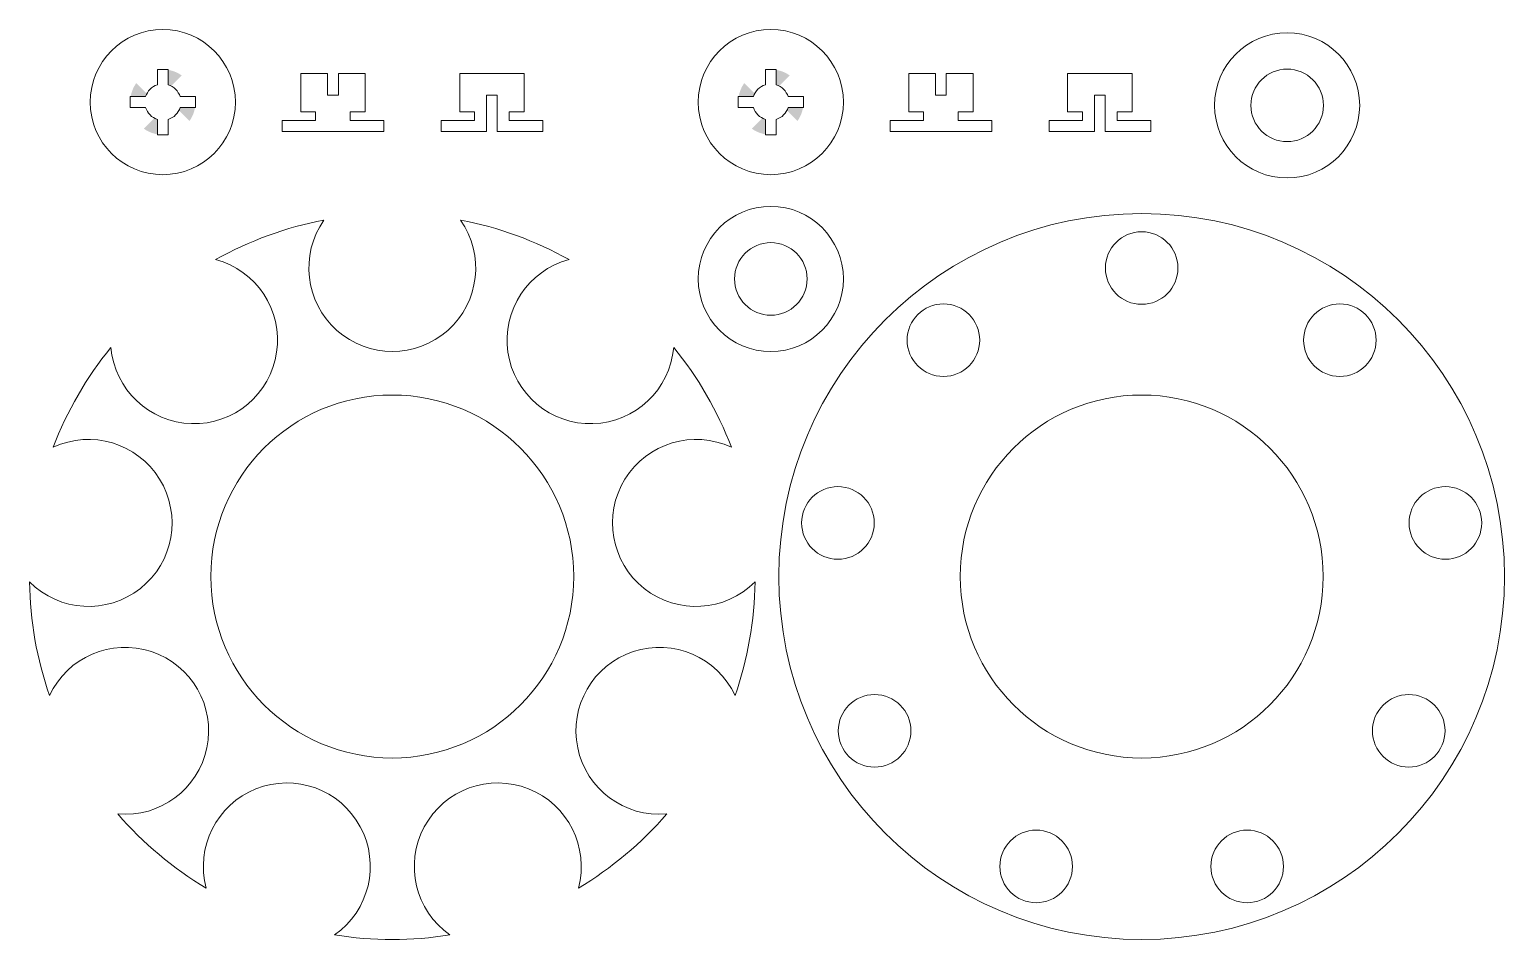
# Model space of a CAD drawing. Header units: millimetres. Extents: x 98 to 505, y -52 to 199.
import ezdxf

# ---------------------------------------------------------------- set-up
doc = ezdxf.new("R2010")
doc.units = ezdxf.units.MM
doc.header["$LTSCALE"] = 25.4
doc.header["$PDMODE"] = 1
doc.header["$PDSIZE"] = -2
doc.layers.add('Cut lines', color=1, linetype='Continuous', lineweight=0)
doc.layers.add('None', color=7, linetype='Continuous', lineweight=5)

msp = doc.modelspace()

# ---------------------------------------------------------------- hatches: boundary and pattern name
at = {"layer": 'Cut lines', "true_color": 0xcccccc}
h = msp.add_hatch(color=254, dxfattribs=at)
h.dxf.hatch_style = 1
h.paths.add_polyline_path([(127.54, 184.42, 0.113104), (126, 180.71), (130.11, 180.71, -0.044032), (130.44, 181.52)])
h.paths.add_polyline_path([(133.37, 174.44, -0.044032), (132.56, 174.78), (129.66, 171.87, 0.113104), (133.37, 170.34)])
h.paths.add_polyline_path([(143.75, 177.71), (139.64, 177.71, -0.044032), (139.31, 176.9), (142.21, 174, 0.113104)])
h.paths.add_polyline_path([(140.09, 186.55, 0.113104), (136.37, 188.08), (136.37, 183.98, -0.044032), (137.19, 183.64)])
h = msp.add_hatch(color=254, dxfattribs=at)
h.dxf.hatch_style = 1
h.paths.add_polyline_path([(295.11, 184.42, 0.113104), (293.57, 180.71), (297.67, 180.71, -0.044032), (298.01, 181.52)])
h.paths.add_polyline_path([(300.94, 174.44, -0.044032), (300.13, 174.78), (297.23, 171.87, 0.113104), (300.94, 170.34)])
h.paths.add_polyline_path([(311.32, 177.71), (307.21, 177.71, -0.044032), (306.88, 176.9), (309.78, 174, 0.113104)])
h.paths.add_polyline_path([(307.66, 186.55, 0.113104), (303.94, 188.08), (303.94, 183.98, -0.044032), (304.75, 183.64)])

# ---------------------------------------------------------------- linework, layer by layer
at = {"layer": 'Cut lines'}
for points in [[(139.64, 180.71), (143.87, 180.71), (143.87, 177.71), (139.64, 177.71, -0.245091), (136.37, 174.44), (136.37, 170.21), (133.37, 170.21), (133.37, 174.44, -0.245091), (130.11, 177.71), (125.87, 177.71), (125.87, 180.71), (130.11, 180.71, -0.245091), (133.37, 183.98), (133.37, 188.21), (136.37, 188.21), (136.37, 183.98, -0.245091)], [(307.21, 180.71), (311.44, 180.71), (311.44, 177.71), (307.21, 177.71, -0.245091), (303.94, 174.44), (303.94, 170.21), (300.94, 170.21), (300.94, 174.44, -0.245091), (297.67, 177.71), (293.44, 177.71), (293.44, 180.71), (297.67, 180.71, -0.245091), (300.94, 183.98), (300.94, 188.21), (303.94, 188.21), (303.94, 183.98, -0.245091)]]:
    msp.add_lwpolyline(points, format="xyb", close=True, dxfattribs=at)
for points in [[(186.52, 176.52), (186.52, 174.12), (195.75, 174.12), (195.75, 171.12), (167.75, 171.12), (167.75, 174.12), (176.98, 174.12), (176.98, 176.52), (172.87, 176.52), (172.87, 187.12), (180.25, 187.12), (180.25, 181.12), (183.25, 181.12), (183.25, 187.12), (190.62, 187.12), (190.62, 176.52)], [(216.69, 187.12), (234.44, 187.12), (234.44, 176.52), (230.33, 176.52), (230.33, 174.12), (239.56, 174.12), (239.56, 171.12), (227.06, 171.12), (227.06, 181.12), (224.06, 181.12), (224.06, 171.12), (211.56, 171.12), (211.56, 174.12), (220.79, 174.12), (220.79, 176.52), (216.69, 176.52)], [(354.08, 176.52), (354.08, 174.12), (363.31, 174.12), (363.31, 171.12), (335.31, 171.12), (335.31, 174.12), (344.54, 174.12), (344.54, 176.52), (340.44, 176.52), (340.44, 187.12), (347.81, 187.12), (347.81, 181.12), (350.81, 181.12), (350.81, 187.12), (358.19, 187.12), (358.19, 176.52)], [(384.25, 187.12), (402, 187.12), (402, 176.52), (397.9, 176.52), (397.9, 174.12), (407.13, 174.12), (407.13, 171.12), (394.63, 171.12), (394.63, 181.12), (391.63, 181.12), (391.63, 171.12), (379.13, 171.12), (379.13, 174.12), (388.36, 174.12), (388.36, 176.52), (384.25, 176.52)]]:
    msp.add_lwpolyline(points, close=True, dxfattribs=at)
at = {"layer": 'Cut lines', "color": 1, "linetype": 'Continuous', "flags": 128}
for points in [[(104.66, 84.1, -1.923413), (98.13, 47.01, 0.080004), (103.65, 15.7, -1.923413), (122.47, -16.91, 0.080004), (146.83, -37.35, -1.923413), (182.22, -50.23, 0.080004), (214.01, -50.23, -1.923413), (249.4, -37.35, 0.080004), (273.76, -16.91, -1.923413), (292.58, 15.7, 0.080004), (298.1, 47.01, -1.923413), (291.57, 84.1, 0.080004), (275.67, 111.63, -1.923413), (246.82, 135.84, 0.080004), (216.94, 146.71, -1.923413), (179.29, 146.71, 0.080004), (149.41, 135.84, -1.923413), (120.56, 111.63, 0.080004)], [(148.11, 48.5, -1), (248.11, 48.5, -1)], [(354.65, 48.5, -1), (454.65, 48.5, -1)]]:
    msp.add_lwpolyline(points, format="xyb", close=True, dxfattribs=at)
at = {"layer": 'Cut lines'}
for centre, radius in [((134.87, 179.21), 20), ((302.44, 179.21), 20), ((444.74, 178.31), 20), ((444.74, 178.31), 10), ((302.44, 130.49), 20), ((404.65, 48.5), 100), ((404.65, 133.5), 10), ((302.44, 130.49), 10), ((350.01, 113.61), 10), ((459.28, 113.61), 10), ((320.94, 63.26), 10), ((488.36, 63.26), 10), ((331.04, 6), 10), ((478.26, 6), 10), ((375.58, -31.37), 10), ((433.72, -31.37), 10)]:
    msp.add_circle(centre, radius, dxfattribs=at)
at = {"layer": 'None', "color": 7, "linetype": 'Continuous', "lineweight": 5}
msp.add_point((231.06, 133.5), dxfattribs=at)

doc.saveas('drawing.dxf')
